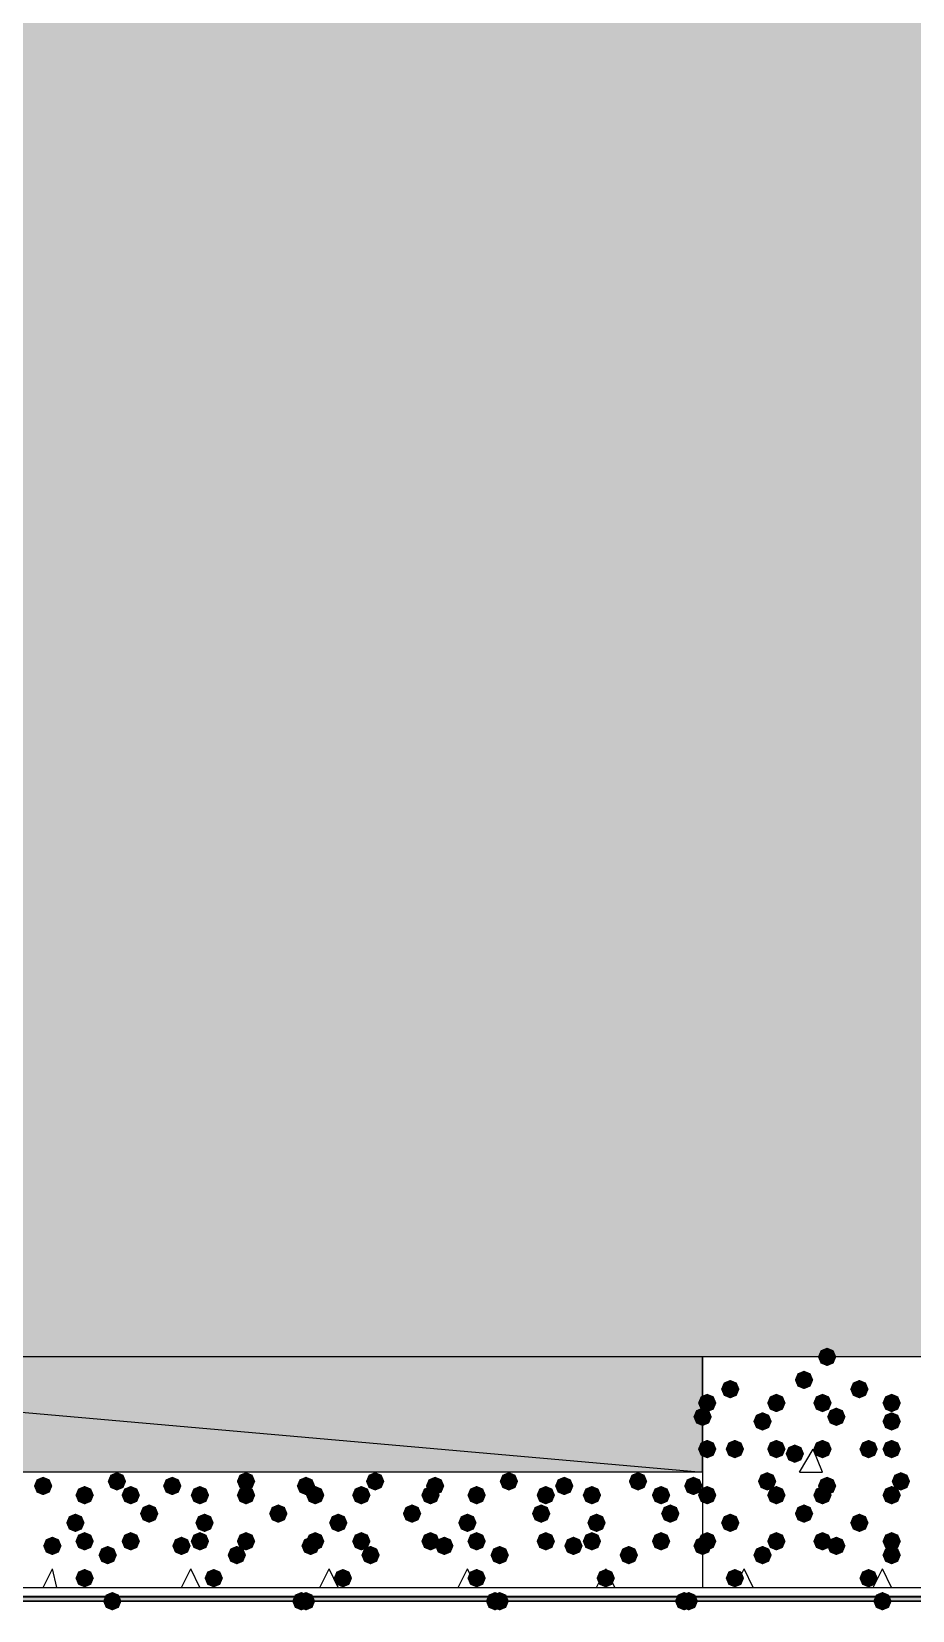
# Model space of a CAD drawing. Header units: millimetres. Extents: x 0 to 420, y 0 to 297.
# Drawn here: x 40.32 to 48.41, y 84.33 to 98.83 of the extents above; entities that cross this region are included whole.
import ezdxf

# ---------------------------------------------------------------- set-up
doc = ezdxf.new("R2010")
doc.units = ezdxf.units.MM
doc.layers.get('0').update_dxf_attribs({"linetype": 'CONTINUOUS'})

msp = doc.modelspace()

# ---------------------------------------------------------------- hatches: boundary and pattern name
at = {"true_color": 0x000008}
h = msp.add_hatch(color=0, dxfattribs=at)
h.paths.add_polyline_path([(379.518333, 105.748667), (33.401, 105.748667), (379.518333, 86.656333)], flags=0)
h.paths.add_polyline_path([(33.401, 105.748667), (379.518333, 86.656333), (33.401, 86.656333)], flags=0)
at = {"true_color": 0x000007}
for points in [[(47.709667, 86.656333), (47.684796, 86.596537), (47.625, 86.571667), (47.565204, 86.596537), (47.540333, 86.656333), (47.565204, 86.716129), (47.625, 86.741), (47.684796, 86.716129)], [(46.820667, 86.36), (46.795796, 86.300204), (46.736, 86.275333), (46.676204, 86.300204), (46.651333, 86.36), (46.676204, 86.419796), (46.736, 86.444667), (46.795796, 86.419796)], [(47.498, 86.444667), (47.473129, 86.384871), (47.413333, 86.36), (47.353537, 86.384871), (47.328667, 86.444667), (47.353537, 86.504462), (47.413333, 86.529333), (47.473129, 86.504463)], [(48.006, 86.36), (47.981129, 86.300204), (47.921333, 86.275333), (47.861537, 86.300204), (47.836667, 86.36), (47.861537, 86.419796), (47.921333, 86.444667), (47.981129, 86.419796)], [(46.609, 86.233), (46.584129, 86.173204), (46.524333, 86.148333), (46.464538, 86.173204), (46.439667, 86.233), (46.464537, 86.292796), (46.524333, 86.317667), (46.584129, 86.292796)], [(47.244, 86.233), (47.219129, 86.173204), (47.159333, 86.148333), (47.099538, 86.173204), (47.074667, 86.233), (47.099537, 86.292796), (47.159333, 86.317667), (47.219129, 86.292796)], [(47.667333, 86.233), (47.642463, 86.173204), (47.582667, 86.148333), (47.522871, 86.173204), (47.498, 86.233), (47.522871, 86.292796), (47.582667, 86.317667), (47.642462, 86.292796)], [(48.302333, 86.233), (48.277463, 86.173204), (48.217667, 86.148333), (48.157871, 86.173204), (48.133, 86.233), (48.157871, 86.292796), (48.217667, 86.317667), (48.277462, 86.292796)], [(46.566667, 86.106), (46.541796, 86.046204), (46.482, 86.021333), (46.422204, 86.046204), (46.397333, 86.106), (46.422204, 86.165796), (46.482, 86.190667), (46.541796, 86.165796)], [(47.117, 86.063667), (47.092129, 86.003871), (47.032333, 85.979), (46.972538, 86.003871), (46.947667, 86.063667), (46.972537, 86.123462), (47.032333, 86.148333), (47.092129, 86.123463)], [(47.794333, 86.106), (47.769462, 86.046204), (47.709667, 86.021333), (47.649871, 86.046204), (47.625, 86.106), (47.649871, 86.165796), (47.709667, 86.190667), (47.769462, 86.165796)], [(48.302333, 86.063667), (48.277463, 86.003871), (48.217667, 85.979), (48.157871, 86.003871), (48.133, 86.063667), (48.157871, 86.123462), (48.217667, 86.148333), (48.277462, 86.123463)], [(46.609, 85.809667), (46.584129, 85.749871), (46.524333, 85.725), (46.464538, 85.749871), (46.439667, 85.809667), (46.464537, 85.869462), (46.524333, 85.894333), (46.584129, 85.869463)], [(46.863, 85.809667), (46.838129, 85.749871), (46.778333, 85.725), (46.718537, 85.749871), (46.693667, 85.809667), (46.718537, 85.869462), (46.778333, 85.894333), (46.838129, 85.869463)], [(47.244, 85.809667), (47.219129, 85.749871), (47.159333, 85.725), (47.099538, 85.749871), (47.074667, 85.809667), (47.099537, 85.869462), (47.159333, 85.894333), (47.219129, 85.869463)], [(47.413333, 85.767333), (47.388463, 85.707538), (47.328667, 85.682667), (47.268871, 85.707538), (47.244, 85.767333), (47.268871, 85.827129), (47.328667, 85.852), (47.388462, 85.827129)], [(47.667333, 85.809667), (47.642463, 85.749871), (47.582667, 85.725), (47.522871, 85.749871), (47.498, 85.809667), (47.522871, 85.869462), (47.582667, 85.894333), (47.642462, 85.869463)], [(48.090667, 85.809667), (48.065796, 85.749871), (48.006, 85.725), (47.946204, 85.749871), (47.921333, 85.809667), (47.946204, 85.869462), (48.006, 85.894333), (48.065796, 85.869463)], [(48.302333, 85.809667), (48.277463, 85.749871), (48.217667, 85.725), (48.157871, 85.749871), (48.133, 85.809667), (48.157871, 85.869462), (48.217667, 85.894333), (48.277462, 85.869463)], [(47.159333, 85.513333), (47.134462, 85.453537), (47.074667, 85.428667), (47.014871, 85.453537), (46.99, 85.513333), (47.014871, 85.573129), (47.074667, 85.598), (47.134462, 85.573129)], [(47.709667, 85.471), (47.684796, 85.411204), (47.625, 85.386333), (47.565204, 85.411204), (47.540333, 85.471), (47.565204, 85.530796), (47.625, 85.555667), (47.684796, 85.530796)], [(48.387, 85.513333), (48.362129, 85.453537), (48.302333, 85.428667), (48.242538, 85.453537), (48.217667, 85.513333), (48.242537, 85.573129), (48.302333, 85.598), (48.362129, 85.573129)], [(46.609, 85.386333), (46.584129, 85.326537), (46.524333, 85.301667), (46.464538, 85.326537), (46.439667, 85.386333), (46.464537, 85.446129), (46.524333, 85.471), (46.584129, 85.446129)], [(47.244, 85.386333), (47.219129, 85.326537), (47.159333, 85.301667), (47.099538, 85.326537), (47.074667, 85.386333), (47.099537, 85.446129), (47.159333, 85.471), (47.219129, 85.446129)], [(47.667333, 85.386333), (47.642463, 85.326537), (47.582667, 85.301667), (47.522871, 85.326537), (47.498, 85.386333), (47.522871, 85.446129), (47.582667, 85.471), (47.642462, 85.446129)], [(48.302333, 85.386333), (48.277463, 85.326537), (48.217667, 85.301667), (48.157871, 85.326537), (48.133, 85.386333), (48.157871, 85.446129), (48.217667, 85.471), (48.277462, 85.446129)], [(47.498, 85.217), (47.473129, 85.157204), (47.413333, 85.132333), (47.353537, 85.157204), (47.328667, 85.217), (47.353537, 85.276796), (47.413333, 85.301667), (47.473129, 85.276796)], [(46.820667, 85.132333), (46.795796, 85.072538), (46.736, 85.047667), (46.676204, 85.072538), (46.651333, 85.132333), (46.676204, 85.192129), (46.736, 85.217), (46.795796, 85.192129)], [(48.006, 85.132333), (47.981129, 85.072538), (47.921333, 85.047667), (47.861537, 85.072538), (47.836667, 85.132333), (47.861537, 85.192129), (47.921333, 85.217), (47.981129, 85.192129)], [(46.566667, 84.920667), (46.541796, 84.860871), (46.482, 84.836), (46.422204, 84.860871), (46.397333, 84.920667), (46.422204, 84.980462), (46.482, 85.005333), (46.541796, 84.980463)], [(46.609, 84.963), (46.584129, 84.903204), (46.524333, 84.878333), (46.464538, 84.903204), (46.439667, 84.963), (46.464537, 85.022796), (46.524333, 85.047667), (46.584129, 85.022796)], [(47.244, 84.963), (47.219129, 84.903204), (47.159333, 84.878333), (47.099538, 84.903204), (47.074667, 84.963), (47.099537, 85.022796), (47.159333, 85.047667), (47.219129, 85.022796)], [(47.667333, 84.963), (47.642463, 84.903204), (47.582667, 84.878333), (47.522871, 84.903204), (47.498, 84.963), (47.522871, 85.022796), (47.582667, 85.047667), (47.642462, 85.022796)], [(47.794333, 84.920667), (47.769462, 84.860871), (47.709667, 84.836), (47.649871, 84.860871), (47.625, 84.920667), (47.649871, 84.980462), (47.709667, 85.005333), (47.769462, 84.980463)], [(48.302333, 84.963), (48.277463, 84.903204), (48.217667, 84.878333), (48.157871, 84.903204), (48.133, 84.963), (48.157871, 85.022796), (48.217667, 85.047667), (48.277462, 85.022796)], [(47.117, 84.836), (47.092129, 84.776204), (47.032333, 84.751333), (46.972538, 84.776204), (46.947667, 84.836), (46.972537, 84.895796), (47.032333, 84.920667), (47.092129, 84.895796)], [(48.302333, 84.836), (48.277463, 84.776204), (48.217667, 84.751333), (48.157871, 84.776204), (48.133, 84.836), (48.157871, 84.895796), (48.217667, 84.920667), (48.277462, 84.895796)], [(46.863, 84.624333), (46.838129, 84.564537), (46.778333, 84.539667), (46.718537, 84.564537), (46.693667, 84.624333), (46.718537, 84.684129), (46.778333, 84.709), (46.838129, 84.684129)], [(48.090667, 84.624333), (48.065796, 84.564537), (48.006, 84.539667), (47.946204, 84.564537), (47.921333, 84.624333), (47.946204, 84.684129), (48.006, 84.709), (48.065796, 84.684129)]]:
    msp.add_hatch(color=0, dxfattribs=at).paths.add_polyline_path(points, flags=0)
at = {"true_color": 0x000008}
h = msp.add_hatch(color=0, dxfattribs=at)
h.paths.add_polyline_path([(46.482, 86.656333), (34.459333, 86.656333), (46.482, 85.598)], flags=0)
h.paths.add_polyline_path([(34.459333, 86.656333), (46.482, 85.598), (34.459333, 85.598)], flags=0)
for points in [[(40.513, 85.471), (40.488129, 85.411204), (40.428333, 85.386333), (40.368537, 85.411204), (40.343667, 85.471), (40.368537, 85.530796), (40.428333, 85.555667), (40.488129, 85.530796)], [(41.190333, 85.513333), (41.165463, 85.453537), (41.105667, 85.428667), (41.045871, 85.453537), (41.021, 85.513333), (41.045871, 85.573129), (41.105667, 85.598), (41.165462, 85.573129)], [(41.698333, 85.471), (41.673463, 85.411204), (41.613667, 85.386333), (41.553871, 85.411204), (41.529, 85.471), (41.553871, 85.530796), (41.613667, 85.555667), (41.673462, 85.530796)], [(42.375667, 85.513333), (42.350796, 85.453537), (42.291, 85.428667), (42.231204, 85.453537), (42.206333, 85.513333), (42.231204, 85.573129), (42.291, 85.598), (42.350796, 85.573129)], [(42.926, 85.471), (42.901129, 85.411204), (42.841333, 85.386333), (42.781537, 85.411204), (42.756667, 85.471), (42.781537, 85.530796), (42.841333, 85.555667), (42.901129, 85.530796)], [(43.561, 85.513333), (43.536129, 85.453537), (43.476333, 85.428667), (43.416537, 85.453537), (43.391667, 85.513333), (43.416537, 85.573129), (43.476333, 85.598), (43.536129, 85.573129)], [(44.111333, 85.471), (44.086462, 85.411204), (44.026667, 85.386333), (43.966871, 85.411204), (43.942, 85.471), (43.966871, 85.530796), (44.026667, 85.555667), (44.086462, 85.530796)], [(44.788667, 85.513333), (44.763796, 85.453537), (44.704, 85.428667), (44.644204, 85.453537), (44.619333, 85.513333), (44.644204, 85.573129), (44.704, 85.598), (44.763796, 85.573129)], [(45.296667, 85.471), (45.271796, 85.411204), (45.212, 85.386333), (45.152204, 85.411204), (45.127333, 85.471), (45.152204, 85.530796), (45.212, 85.555667), (45.271796, 85.530796)], [(45.974, 85.513333), (45.949129, 85.453537), (45.889333, 85.428667), (45.829538, 85.453537), (45.804667, 85.513333), (45.829537, 85.573129), (45.889333, 85.598), (45.949129, 85.573129)], [(46.482, 85.471), (46.457129, 85.411204), (46.397333, 85.386333), (46.337538, 85.411204), (46.312667, 85.471), (46.337537, 85.530796), (46.397333, 85.555667), (46.457129, 85.530796)], [(40.894, 85.386333), (40.869129, 85.326537), (40.809333, 85.301667), (40.749538, 85.326537), (40.724667, 85.386333), (40.749537, 85.446129), (40.809333, 85.471), (40.869129, 85.446129)], [(41.317333, 85.386333), (41.292463, 85.326537), (41.232667, 85.301667), (41.172871, 85.326537), (41.148, 85.386333), (41.172871, 85.446129), (41.232667, 85.471), (41.292462, 85.446129)], [(41.952333, 85.386333), (41.927463, 85.326537), (41.867667, 85.301667), (41.807871, 85.326537), (41.783, 85.386333), (41.807871, 85.446129), (41.867667, 85.471), (41.927462, 85.446129)], [(42.375667, 85.386333), (42.350796, 85.326537), (42.291, 85.301667), (42.231204, 85.326537), (42.206333, 85.386333), (42.231204, 85.446129), (42.291, 85.471), (42.350796, 85.446129)], [(43.010667, 85.386333), (42.985796, 85.326537), (42.926, 85.301667), (42.866204, 85.326537), (42.841333, 85.386333), (42.866204, 85.446129), (42.926, 85.471), (42.985796, 85.446129)], [(43.434, 85.386333), (43.409129, 85.326537), (43.349333, 85.301667), (43.289538, 85.326537), (43.264667, 85.386333), (43.289537, 85.446129), (43.349333, 85.471), (43.409129, 85.446129)], [(44.069, 85.386333), (44.044129, 85.326537), (43.984333, 85.301667), (43.924538, 85.326537), (43.899667, 85.386333), (43.924537, 85.446129), (43.984333, 85.471), (44.044129, 85.446129)], [(44.492333, 85.386333), (44.467463, 85.326537), (44.407667, 85.301667), (44.347871, 85.326537), (44.323, 85.386333), (44.347871, 85.446129), (44.407667, 85.471), (44.467462, 85.446129)], [(45.127333, 85.386333), (45.102463, 85.326537), (45.042667, 85.301667), (44.982871, 85.326537), (44.958, 85.386333), (44.982871, 85.446129), (45.042667, 85.471), (45.102462, 85.446129)], [(45.550667, 85.386333), (45.525796, 85.326537), (45.466, 85.301667), (45.406204, 85.326537), (45.381333, 85.386333), (45.406204, 85.446129), (45.466, 85.471), (45.525796, 85.446129)], [(46.185667, 85.386333), (46.160796, 85.326537), (46.101, 85.301667), (46.041204, 85.326537), (46.016333, 85.386333), (46.041204, 85.446129), (46.101, 85.471), (46.160796, 85.446129)], [(41.486667, 85.217), (41.461796, 85.157204), (41.402, 85.132333), (41.342204, 85.157204), (41.317333, 85.217), (41.342204, 85.276796), (41.402, 85.301667), (41.461796, 85.276796)], [(42.672, 85.217), (42.647129, 85.157204), (42.587333, 85.132333), (42.527538, 85.157204), (42.502667, 85.217), (42.527537, 85.276796), (42.587333, 85.301667), (42.647129, 85.276796)], [(43.899667, 85.217), (43.874796, 85.157204), (43.815, 85.132333), (43.755204, 85.157204), (43.730333, 85.217), (43.755204, 85.276796), (43.815, 85.301667), (43.874796, 85.276796)], [(45.085, 85.217), (45.060129, 85.157204), (45.000333, 85.132333), (44.940538, 85.157204), (44.915667, 85.217), (44.940537, 85.276796), (45.000333, 85.301667), (45.060129, 85.276796)], [(46.270333, 85.217), (46.245463, 85.157204), (46.185667, 85.132333), (46.125871, 85.157204), (46.101, 85.217), (46.125871, 85.276796), (46.185667, 85.301667), (46.245462, 85.276796)], [(40.809333, 85.132333), (40.784462, 85.072538), (40.724667, 85.047667), (40.664871, 85.072538), (40.64, 85.132333), (40.664871, 85.192129), (40.724667, 85.217), (40.784462, 85.192129)], [(41.994667, 85.132333), (41.969796, 85.072538), (41.91, 85.047667), (41.850204, 85.072538), (41.825333, 85.132333), (41.850204, 85.192129), (41.91, 85.217), (41.969796, 85.192129)], [(43.222333, 85.132333), (43.197463, 85.072538), (43.137667, 85.047667), (43.077871, 85.072538), (43.053, 85.132333), (43.077871, 85.192129), (43.137667, 85.217), (43.197462, 85.192129)], [(44.407667, 85.132333), (44.382796, 85.072538), (44.323, 85.047667), (44.263204, 85.072538), (44.238333, 85.132333), (44.263204, 85.192129), (44.323, 85.217), (44.382796, 85.192129)], [(45.593, 85.132333), (45.568129, 85.072538), (45.508333, 85.047667), (45.448538, 85.072538), (45.423667, 85.132333), (45.448537, 85.192129), (45.508333, 85.217), (45.568129, 85.192129)], [(40.597667, 84.920667), (40.572796, 84.860871), (40.513, 84.836), (40.453204, 84.860871), (40.428333, 84.920667), (40.453204, 84.980462), (40.513, 85.005333), (40.572796, 84.980463)], [(40.894, 84.963), (40.869129, 84.903204), (40.809333, 84.878333), (40.749538, 84.903204), (40.724667, 84.963), (40.749537, 85.022796), (40.809333, 85.047667), (40.869129, 85.022796)], [(41.317333, 84.963), (41.292463, 84.903204), (41.232667, 84.878333), (41.172871, 84.903204), (41.148, 84.963), (41.172871, 85.022796), (41.232667, 85.047667), (41.292462, 85.022796)], [(41.783, 84.920667), (41.758129, 84.860871), (41.698333, 84.836), (41.638537, 84.860871), (41.613667, 84.920667), (41.638537, 84.980462), (41.698333, 85.005333), (41.758129, 84.980463)], [(41.952333, 84.963), (41.927463, 84.903204), (41.867667, 84.878333), (41.807871, 84.903204), (41.783, 84.963), (41.807871, 85.022796), (41.867667, 85.047667), (41.927462, 85.022796)], [(42.375667, 84.963), (42.350796, 84.903204), (42.291, 84.878333), (42.231204, 84.903204), (42.206333, 84.963), (42.231204, 85.022796), (42.291, 85.047667), (42.350796, 85.022796)], [(42.968333, 84.920667), (42.943463, 84.860871), (42.883667, 84.836), (42.823871, 84.860871), (42.799, 84.920667), (42.823871, 84.980462), (42.883667, 85.005333), (42.943462, 84.980463)], [(43.010667, 84.963), (42.985796, 84.903204), (42.926, 84.878333), (42.866204, 84.903204), (42.841333, 84.963), (42.866204, 85.022796), (42.926, 85.047667), (42.985796, 85.022796)], [(43.434, 84.963), (43.409129, 84.903204), (43.349333, 84.878333), (43.289538, 84.903204), (43.264667, 84.963), (43.289537, 85.022796), (43.349333, 85.047667), (43.409129, 85.022796)], [(44.069, 84.963), (44.044129, 84.903204), (43.984333, 84.878333), (43.924538, 84.903204), (43.899667, 84.963), (43.924537, 85.022796), (43.984333, 85.047667), (44.044129, 85.022796)], [(44.196, 84.920667), (44.171129, 84.860871), (44.111333, 84.836), (44.051537, 84.860871), (44.026667, 84.920667), (44.051537, 84.980462), (44.111333, 85.005333), (44.171129, 84.980463)], [(44.492333, 84.963), (44.467463, 84.903204), (44.407667, 84.878333), (44.347871, 84.903204), (44.323, 84.963), (44.347871, 85.022796), (44.407667, 85.047667), (44.467462, 85.022796)], [(45.127333, 84.963), (45.102463, 84.903204), (45.042667, 84.878333), (44.982871, 84.903204), (44.958, 84.963), (44.982871, 85.022796), (45.042667, 85.047667), (45.102462, 85.022796)], [(45.381333, 84.920667), (45.356462, 84.860871), (45.296667, 84.836), (45.236871, 84.860871), (45.212, 84.920667), (45.236871, 84.980462), (45.296667, 85.005333), (45.356462, 84.980463)], [(45.550667, 84.963), (45.525796, 84.903204), (45.466, 84.878333), (45.406204, 84.903204), (45.381333, 84.963), (45.406204, 85.022796), (45.466, 85.047667), (45.525796, 85.022796)], [(46.185667, 84.963), (46.160796, 84.903204), (46.101, 84.878333), (46.041204, 84.903204), (46.016333, 84.963), (46.041204, 85.022796), (46.101, 85.047667), (46.160796, 85.022796)], [(41.105667, 84.836), (41.080796, 84.776204), (41.021, 84.751333), (40.961204, 84.776204), (40.936333, 84.836), (40.961204, 84.895796), (41.021, 84.920667), (41.080796, 84.895796)], [(42.291, 84.836), (42.266129, 84.776204), (42.206333, 84.751333), (42.146537, 84.776204), (42.121667, 84.836), (42.146537, 84.895796), (42.206333, 84.920667), (42.266129, 84.895796)], [(43.518667, 84.836), (43.493796, 84.776204), (43.434, 84.751333), (43.374204, 84.776204), (43.349333, 84.836), (43.374204, 84.895796), (43.434, 84.920667), (43.493796, 84.895796)], [(44.704, 84.836), (44.679129, 84.776204), (44.619333, 84.751333), (44.559538, 84.776204), (44.534667, 84.836), (44.559537, 84.895796), (44.619333, 84.920667), (44.679129, 84.895796)], [(45.889333, 84.836), (45.864462, 84.776204), (45.804667, 84.751333), (45.744871, 84.776204), (45.72, 84.836), (45.744871, 84.895796), (45.804667, 84.920667), (45.864462, 84.895796)], [(40.894, 84.624333), (40.869129, 84.564537), (40.809333, 84.539667), (40.749538, 84.564537), (40.724667, 84.624333), (40.749537, 84.684129), (40.809333, 84.709), (40.869129, 84.684129)], [(42.079333, 84.624333), (42.054462, 84.564537), (41.994667, 84.539667), (41.934871, 84.564537), (41.91, 84.624333), (41.934871, 84.684129), (41.994667, 84.709), (42.054462, 84.684129)], [(43.264667, 84.624333), (43.239796, 84.564537), (43.18, 84.539667), (43.120204, 84.564537), (43.095333, 84.624333), (43.120204, 84.684129), (43.18, 84.709), (43.239796, 84.684129)], [(44.492333, 84.624333), (44.467463, 84.564537), (44.407667, 84.539667), (44.347871, 84.564537), (44.323, 84.624333), (44.347871, 84.684129), (44.407667, 84.709), (44.467462, 84.684129)], [(45.677667, 84.624333), (45.652796, 84.564537), (45.593, 84.539667), (45.533204, 84.564537), (45.508333, 84.624333), (45.533204, 84.684129), (45.593, 84.709), (45.652796, 84.684129)]]:
    msp.add_hatch(color=0, dxfattribs=at).paths.add_polyline_path(points, flags=0)
at = {"true_color": 0x000007}
h = msp.add_hatch(color=0, dxfattribs=at)
h.paths.add_polyline_path([(380.661333, 84.455), (32.215667, 84.455), (380.661333, 84.412667)], flags=0)
h.paths.add_polyline_path([(32.215667, 84.455), (380.661333, 84.412667), (32.215667, 84.412667)], flags=0)
at = {"true_color": 0x0000fe}
for points in [[(41.148, 84.412667), (41.123129, 84.352871), (41.063333, 84.328), (41.003538, 84.352871), (40.978667, 84.412667), (41.003537, 84.472462), (41.063333, 84.497333), (41.123129, 84.472463)], [(41.148, 84.412667), (41.123129, 84.352871), (41.063333, 84.328), (41.003538, 84.352871), (40.978667, 84.412667), (41.003537, 84.472462), (41.063333, 84.497333), (41.123129, 84.472463)], [(42.883667, 84.412667), (42.858796, 84.352871), (42.799, 84.328), (42.739204, 84.352871), (42.714333, 84.412667), (42.739204, 84.472462), (42.799, 84.497333), (42.858796, 84.472463)], [(42.926, 84.412667), (42.901129, 84.352871), (42.841333, 84.328), (42.781537, 84.352871), (42.756667, 84.412667), (42.781537, 84.472462), (42.841333, 84.497333), (42.901129, 84.472463)], [(44.661667, 84.412667), (44.636796, 84.352871), (44.577, 84.328), (44.517204, 84.352871), (44.492333, 84.412667), (44.517204, 84.472462), (44.577, 84.497333), (44.636796, 84.472463)], [(44.704, 84.412667), (44.679129, 84.352871), (44.619333, 84.328), (44.559538, 84.352871), (44.534667, 84.412667), (44.559537, 84.472462), (44.619333, 84.497333), (44.679129, 84.472463)], [(46.397333, 84.412667), (46.372463, 84.352871), (46.312667, 84.328), (46.252871, 84.352871), (46.228, 84.412667), (46.252871, 84.472462), (46.312667, 84.497333), (46.372462, 84.472463)], [(46.439667, 84.412667), (46.414796, 84.352871), (46.355, 84.328), (46.295204, 84.352871), (46.270333, 84.412667), (46.295204, 84.472462), (46.355, 84.497333), (46.414796, 84.472463)], [(48.217667, 84.412667), (48.192796, 84.352871), (48.133, 84.328), (48.073204, 84.352871), (48.048333, 84.412667), (48.073204, 84.472462), (48.133, 84.497333), (48.192796, 84.472463)], [(48.217667, 84.412667), (48.192796, 84.352871), (48.133, 84.328), (48.073204, 84.352871), (48.048333, 84.412667), (48.073204, 84.472462), (48.133, 84.497333), (48.192796, 84.472463)]]:
    msp.add_hatch(color=0, dxfattribs=at).paths.add_polyline_path(points, flags=0)

# ---------------------------------------------------------------- linework, layer by layer
at = {"color": 0, "true_color": 0x000008}
for points in [[(33.401, 105.748667), (379.518333, 86.656333), (33.401, 86.656333)], [(46.482, 86.656333), (34.459333, 86.656333), (46.482, 85.598)], [(34.459333, 86.656333), (46.482, 85.598), (34.459333, 85.598)]]:
    msp.add_lwpolyline(points, close=True, dxfattribs=at)
at = {"color": 0, "true_color": 0x000007}
for points in [[(46.482, 86.656333), (46.482, 84.539667), (48.598667, 84.539667), (48.598667, 86.656333)], [(380.661333, 84.455), (32.215667, 84.455), (380.661333, 84.412667)], [(32.215667, 84.455), (380.661333, 84.412667), (32.215667, 84.412667)]]:
    msp.add_lwpolyline(points, close=True, dxfattribs=at)
for points in [[(47.371, 85.598), (47.498, 85.809667)], [(47.582667, 85.598), (47.498, 85.809667)], [(46.482, 85.598), (34.459333, 85.598)], [(47.371, 85.598), (47.582667, 85.598)], [(46.778333, 84.539667), (46.863, 84.709)], [(46.947667, 84.539667), (46.863, 84.709)], [(48.048333, 84.539667), (48.133, 84.709)], [(48.217667, 84.539667), (48.133, 84.709)], [(34.459333, 84.539667), (46.482, 84.539667)], [(380.746, 84.412667), (32.173333, 84.412667)], [(380.661333, 84.455), (32.215667, 84.455)], [(380.703667, 84.412667), (32.215667, 84.412667), (380.703667, 84.412667), (32.215667, 84.412667)], [(32.215667, 84.412667), (380.703667, 84.412667), (32.215667, 84.412667), (380.703667, 84.412667)], [(380.703667, 84.412667), (32.215667, 84.412667)], [(32.215667, 84.412667), (380.661333, 84.412667), (380.703667, 84.412667)]]:
    msp.add_lwpolyline(points, dxfattribs=at)
at = {"color": 0, "true_color": 0x000008}
for points in [[(40.428333, 84.539667), (40.513, 84.709)], [(40.555333, 84.539667), (40.513, 84.709)], [(41.698333, 84.539667), (41.783, 84.709)], [(41.867667, 84.539667), (41.783, 84.709)], [(42.968333, 84.539667), (43.053, 84.709)], [(43.137667, 84.539667), (43.053, 84.709)], [(44.238333, 84.539667), (44.323, 84.709)], [(44.407667, 84.539667), (44.323, 84.709)], [(45.508333, 84.539667), (45.593, 84.709)], [(45.677667, 84.539667), (45.593, 84.709)]]:
    msp.add_lwpolyline(points, dxfattribs=at)

doc.saveas('drawing.dxf')
